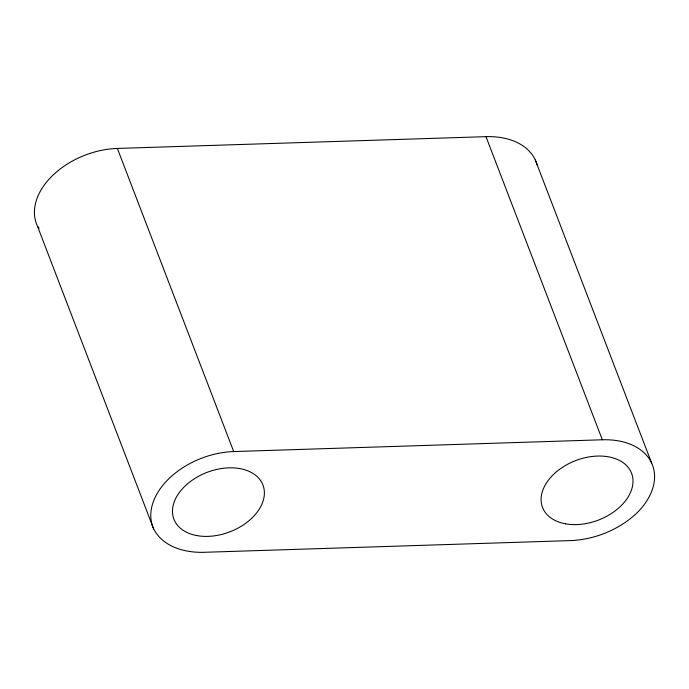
<?xml version="1.0" encoding="UTF-8"?>
<svg xmlns="http://www.w3.org/2000/svg" width="689" height="689" viewBox="0 0 689 689"><rect width="100%" height="100%" fill="white"/><g stroke="black" fill="none" stroke-linecap="round" stroke-linejoin="round"><path stroke-width="1.03" d="M485.978 136.663L602.341 439.78A70.132 46.835 -21 0 1 636.326 513.546C618.696 529.746 595.52 539.22 571.646 540.564L203.022 552.337C184.247 552.656 162.957 546.799 153.681 528.963L37.327 225.846A70.132 46.835 -21 0 1 117.354 148.436L485.978 136.663A70.132 46.835 -21 0 1 537.067 164.826M153.681 528.963A70.132 46.835 -21 0 1 233.709 451.562L602.341 439.78M37.929 226.681L39.144 228.36M535.319 160.037L651.673 463.154M117.354 148.436L233.709 451.562M565.393 523.804A47.687 31.849 -21 0 0 632.993 480.087A47.687 31.849 -21 0 0 562.784 467.116A47.687 31.849 -21 0 0 565.393 523.804M196.761 535.577A47.687 31.849 -21 0 0 264.361 491.86A47.687 31.849 -21 0 0 194.152 478.898A47.687 31.849 -21 0 0 196.761 535.577"/></g></svg>
